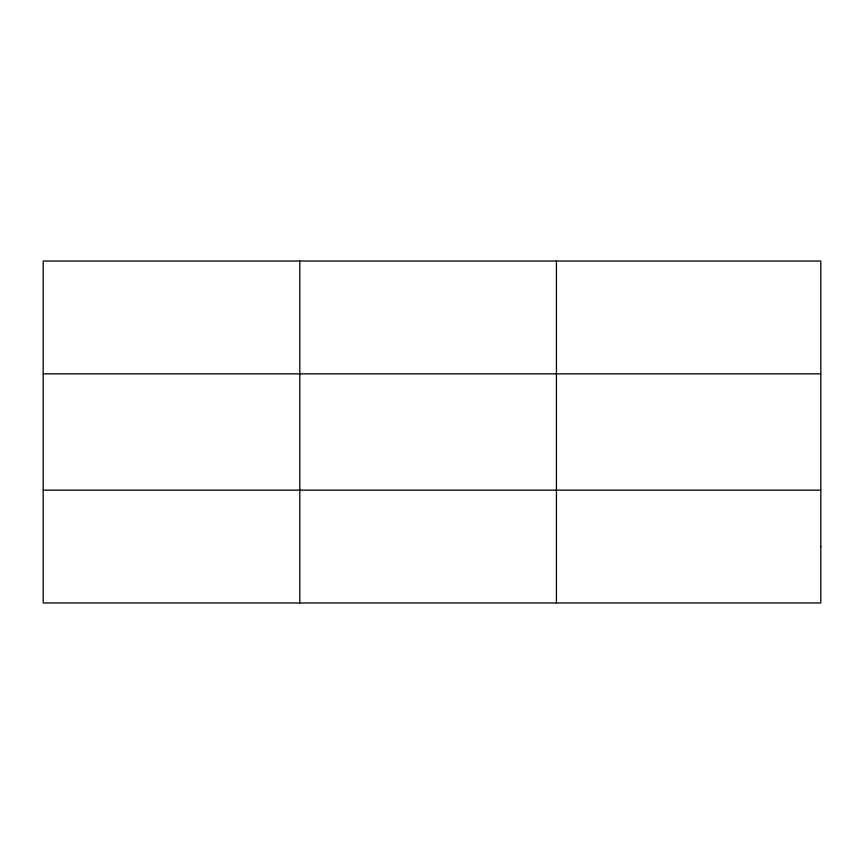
<?xml version="1.0" encoding="UTF-8"?>
<svg xmlns="http://www.w3.org/2000/svg" width="864" height="864" viewBox="0 0 864 864"><rect width="100%" height="100%" fill="white"/><g stroke="black" fill="none" stroke-linecap="round" stroke-linejoin="round"><path stroke-width="1.3" d="M299.808 261.025L299.808 602.975M556.416 261.025L556.416 602.975M43.2 373.864L820.8 373.864M43.2 490.136L820.8 490.136M820.8 546.556L820.8 602.975L43.2 602.975L43.2 261.025L820.8 261.025L820.8 546.556"/></g></svg>
